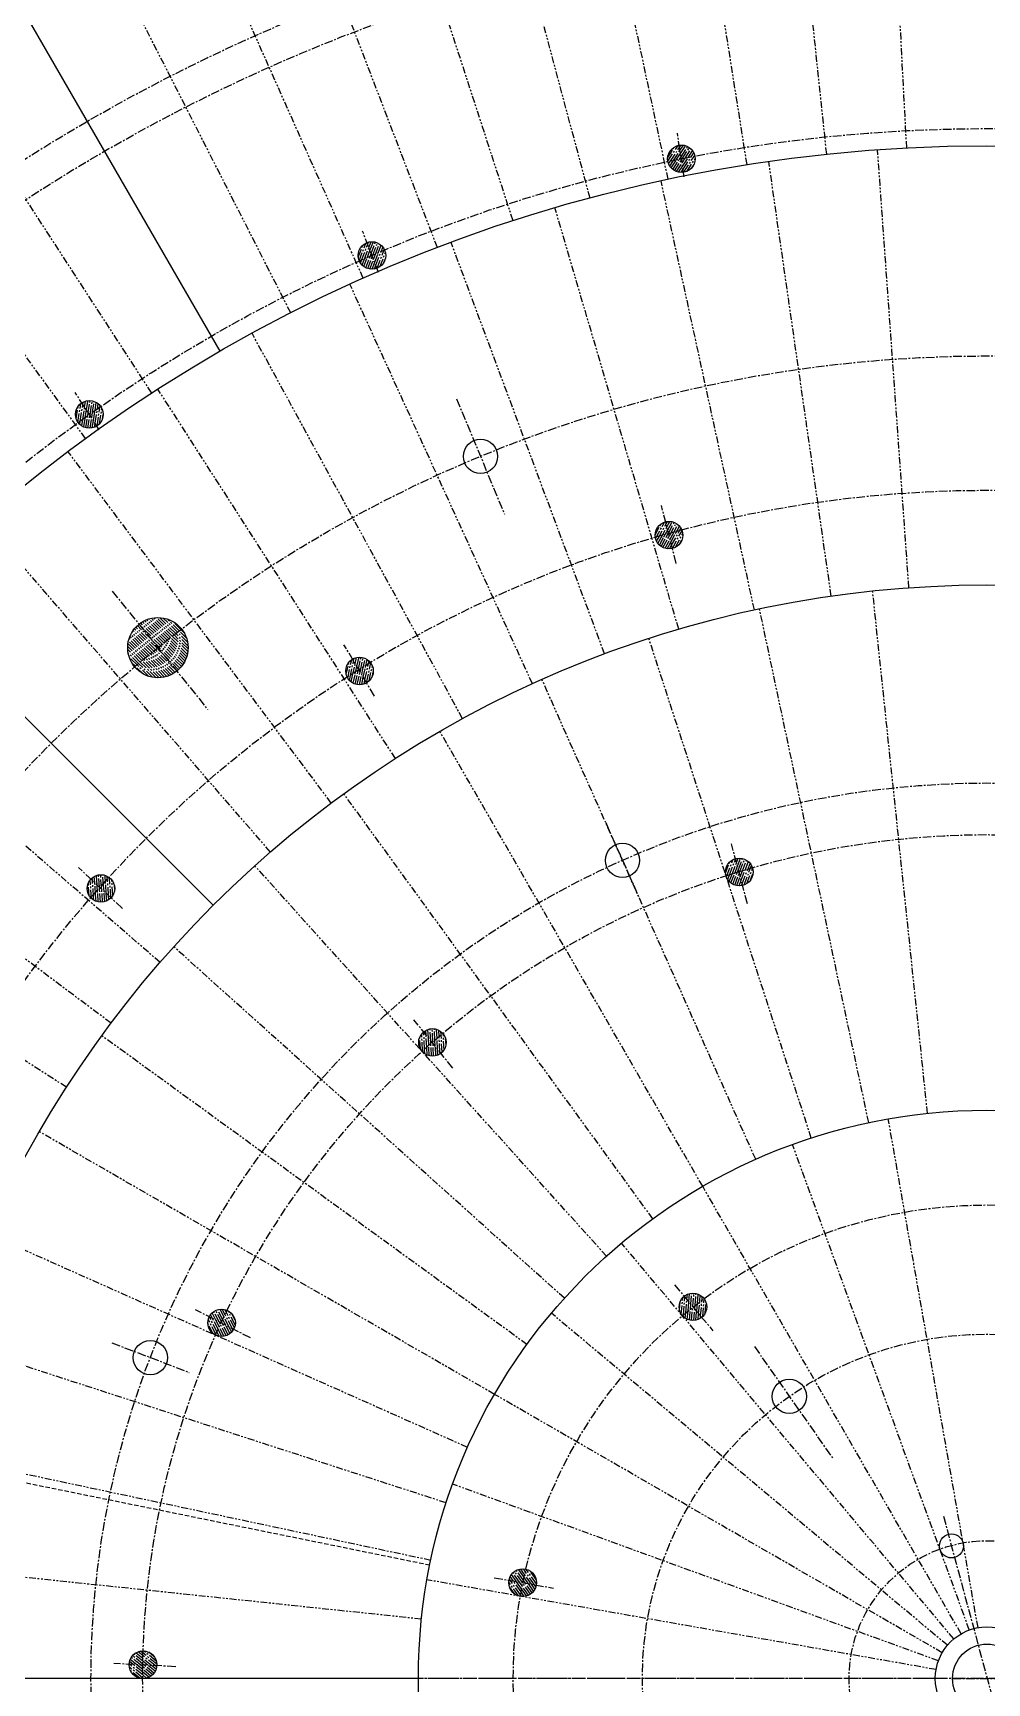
# Model space of a CAD drawing. Header units: inches. Extents: x 8 to 1207, y 9 to 860.
# Drawn here: x 290.2 to 345.6, y 287.2 to 383 of the extents above; entities that cross this region are included whole.
import ezdxf

# ---------------------------------------------------------------- set-up
doc = ezdxf.new("R2010")
doc.units = ezdxf.units.IN
doc.header["$MEASUREMENT"] = 0
for name, pattern in [('HIDDEN', [0.375, 0.25, -0.125]), ('LICENT1', [0.59, 0.5, -0.03, 0.03, -0.03]), ('LIDIVIDE', [0.65, 0.4, -0.05, 0.05, -0.05, 0.05, -0.05])]:
    doc.linetypes.add(name, pattern=pattern)
for name, color, linetype in [('1', 2, 'Continuous'), ('2', 1, 'Continuous'), ('3', 3, 'LICENT1')]:
    doc.layers.add(name, color=color, linetype=linetype)

msp = doc.modelspace()

# ---------------------------------------------------------------- linework, layer by layer
at = {"layer": '1', "linetype": 'LIDIVIDE'}
for p, q in [((336.255, 375.981), (333.537, 401.839)), ((340.9, 376.347), (339.539, 402.311)), ((331.635, 375.373), (327.568, 401.053)), ((327.054, 374.524), (321.648, 399.956)), ((322.523, 373.436), (315.794, 398.55)), ((318.056, 372.113), (310.021, 396.84)), ((313.663, 370.558), (304.346, 394.831)), ((309.359, 368.775), (298.783, 392.527)), ((305.153, 366.769), (293.349, 389.935)), ((297.085, 362.111), (282.925, 383.916)), ((293.245, 359.471), (277.963, 380.506)), ((341.028, 350.807), (339.209, 376.242)), ((336.521, 350.323), (332.892, 375.563)), ((332.06, 349.518), (326.64, 374.435)), ((327.668, 348.397), (320.484, 372.864)), ((323.367, 346.965), (314.456, 370.858)), ((319.179, 345.231), (308.586, 368.426)), ((315.126, 343.202), (302.905, 365.582)), ((311.227, 340.889), (297.441, 362.341)), ((307.504, 338.303), (292.222, 358.717)), ((303.974, 335.459), (287.275, 354.731)), ((342.109, 320.288), (338.921, 350.621)), ((338.697, 319.748), (332.356, 349.581)), ((335.361, 318.854), (325.936, 347.861)), ((297.568, 329.053), (278.296, 345.752)), ((332.136, 317.616), (319.73, 345.479)), ((329.058, 316.048), (313.808, 342.462)), ((294.724, 325.523), (274.31, 340.805)), ((326.161, 314.167), (308.234, 338.842)), ((292.138, 321.8), (270.687, 335.586)), ((323.477, 311.993), (303.068, 334.659)), ((321.034, 309.55), (298.368, 329.959)), ((318.861, 306.866), (294.186, 324.793)), ((316.979, 303.969), (290.565, 319.219)), ((345.037, 290.423), (339.828, 319.968)), ((344.532, 290.288), (334.271, 318.479)), ((344.058, 290.067), (329.058, 316.048)), ((315.411, 300.891), (287.548, 313.297)), ((343.63, 289.767), (324.346, 312.748)), ((343.26, 289.397), (320.279, 308.681)), ((314.173, 297.667), (285.166, 307.092)), ((342.96, 288.969), (316.979, 303.969)), ((313.279, 294.33), (283.446, 300.671)), ((342.739, 288.495), (314.548, 298.756)), ((312.739, 290.918), (282.406, 294.107)), ((342.604, 287.99), (313.059, 293.199)), ((342.558, 287.469), (312.558, 287.469))]:
    msp.add_line(p, q, dxfattribs=at)
at = {"layer": '1', "linetype": 'LICENT1'}
for p, q in [((327.028, 375.791), (327.431, 376.41)), ((327.037, 375.574), (327.632, 376.49)), ((327.148, 375.287), (327.357, 375.608)), ((327.184, 375.571), (327.708, 376.378)), ((327.229, 375.181), (327.529, 375.644)), ((327.321, 375.093), (327.701, 375.679)), ((327.357, 375.608), (327.74, 376.197)), ((327.424, 375.022), (327.835, 375.656)), ((327.529, 375.644), (327.771, 376.017)), ((327.701, 375.679), (327.803, 375.836)), ((327.708, 376.378), (327.796, 376.514)), ((327.74, 376.197), (327.94, 376.506)), ((327.771, 376.017), (328.07, 376.476)), ((327.803, 375.836), (328.187, 376.427)), ((327.835, 375.656), (327.873, 375.715)), ((327.867, 375.475), (328.045, 375.75)), ((327.873, 375.715), (328.294, 376.362)), ((327.899, 375.295), (328.217, 375.784)), ((327.931, 375.114), (328.388, 375.819)), ((327.962, 374.934), (328.559, 375.853)), ((328.045, 375.75), (328.39, 376.28)), ((328.141, 374.979), (328.625, 375.724)), ((328.217, 375.784), (328.474, 376.181)), ((328.388, 375.819), (328.546, 376.061)), ((328.559, 375.853), (328.599, 375.914)), ((327.083, 375.415), (327.184, 375.571)), ((327.537, 374.968), (327.867, 375.475)), ((327.662, 374.931), (327.899, 375.295)), ((327.801, 374.914), (327.931, 375.114)), ((327.957, 374.925), (327.962, 374.934)), ((328.42, 375.18), (328.555, 375.387)), ((309.124, 369.798), (309.515, 370.818)), ((309.613, 370.724), (309.671, 370.875)), ((309.681, 370.554), (309.813, 370.897)), ((309.75, 370.384), (309.946, 370.895)), ((309.819, 370.214), (310.071, 370.872)), ((309.912, 370.109), (310.189, 370.83)), ((309.07, 370.008), (309.335, 370.698)), ((309.201, 369.652), (309.268, 369.826)), ((309.268, 369.826), (309.613, 370.724)), ((309.292, 369.54), (309.429, 369.897)), ((309.393, 369.453), (309.591, 369.968)), ((309.429, 369.897), (309.681, 370.554)), ((309.501, 369.386), (309.752, 370.039)), ((309.591, 369.968), (309.75, 370.384)), ((309.617, 369.338), (309.887, 370.044)), ((309.739, 369.309), (309.956, 369.874)), ((309.752, 370.039), (309.819, 370.214)), ((309.887, 370.044), (309.912, 370.109)), ((309.956, 369.874), (310.073, 370.179)), ((310.025, 369.704), (310.234, 370.249)), ((310.073, 370.179), (310.3, 370.77)), ((310.093, 369.534), (310.394, 370.318)), ((310.162, 369.364), (310.555, 370.387)), ((310.234, 370.249), (310.403, 370.691)), ((310.327, 369.446), (310.646, 370.275)), ((310.394, 370.318), (310.498, 370.588)), ((310.555, 370.387), (310.581, 370.456)), ((310.559, 369.7), (310.647, 369.931)), ((309.869, 369.299), (310.025, 369.704)), ((310.008, 369.312), (310.093, 369.534)), ((310.158, 369.354), (310.162, 369.364)), ((292.707, 360.618), (292.822, 361.348)), ((292.803, 360.424), (292.973, 361.503)), ((292.938, 360.481), (293.089, 361.431)), ((293.081, 360.584), (293.191, 361.279)), ((293.089, 361.431), (293.114, 361.591)), ((293.191, 361.279), (293.249, 361.642)), ((293.294, 361.127), (293.379, 361.667)), ((293.396, 360.975), (293.506, 361.671)), ((293.51, 360.892), (293.63, 361.655)), ((293.652, 360.994), (293.751, 361.619)), ((293.795, 361.096), (293.869, 361.563)), ((293.909, 360.215), (294.08, 361.298)), ((293.937, 361.197), (293.983, 361.482)), ((294.053, 360.329), (294.192, 361.207)), ((294.08, 361.298), (294.091, 361.37)), ((292.909, 360.297), (292.938, 360.481)), ((293.021, 360.207), (293.081, 360.584)), ((293.138, 360.142), (293.224, 360.687)), ((293.224, 360.687), (293.294, 361.127)), ((293.257, 360.1), (293.367, 360.79)), ((293.367, 360.79), (293.396, 360.975)), ((293.38, 360.077), (293.499, 360.823)), ((293.499, 360.823), (293.51, 360.892)), ((293.506, 360.073), (293.601, 360.671)), ((293.601, 360.671), (293.652, 360.994)), ((293.636, 360.09), (293.704, 360.519)), ((293.704, 360.519), (293.795, 361.096)), ((293.769, 360.132), (293.806, 360.367)), ((293.806, 360.367), (293.937, 361.197)), ((294.227, 360.626), (294.265, 360.87)), ((293.907, 360.205), (293.909, 360.215)), ((326.303, 353.877), (326.657, 354.526)), ((326.328, 353.662), (326.851, 354.621)), ((326.475, 353.67), (326.936, 354.514)), ((326.936, 354.514), (327.013, 354.657)), ((326.981, 354.337), (327.157, 354.66)), ((327.027, 354.159), (327.289, 354.64)), ((327.072, 353.982), (327.41, 354.6)), ((327.151, 353.866), (327.521, 354.544)), ((326.386, 353.507), (326.475, 353.67)), ((326.461, 353.384), (326.644, 353.72)), ((326.549, 353.284), (326.813, 353.769)), ((326.644, 353.72), (326.981, 354.337)), ((326.647, 353.204), (326.982, 353.818)), ((326.755, 353.141), (327.117, 353.804)), ((326.813, 353.769), (327.027, 354.159)), ((326.873, 353.095), (327.163, 353.627)), ((326.982, 353.818), (327.072, 353.982)), ((327.117, 353.804), (327.151, 353.866)), ((327.163, 353.627), (327.32, 353.914)), ((327.208, 353.449), (327.488, 353.962)), ((327.254, 353.272), (327.656, 354.009)), ((327.299, 353.094), (327.825, 354.056)), ((327.32, 353.914), (327.623, 354.469)), ((327.474, 353.153), (327.9, 353.933)), ((327.488, 353.962), (327.715, 354.377)), ((327.656, 354.009), (327.795, 354.263)), ((327.737, 353.374), (327.856, 353.591)), ((327.825, 354.056), (327.86, 354.12)), ((327, 353.068), (327.208, 353.449)), ((327.14, 353.062), (327.254, 353.272)), ((327.294, 353.085), (327.299, 353.094)), ((297.688, 347.525), (296.446, 348.767)), ((297.786, 347.603), (296.554, 348.835)), ((297.884, 347.682), (296.669, 348.897)), ((297.983, 347.76), (296.791, 348.952)), ((298.082, 347.838), (296.921, 348.998)), ((298.181, 347.916), (297.061, 349.035)), ((298.28, 347.993), (297.211, 349.062)), ((298.379, 348.071), (297.374, 349.076)), ((298.478, 348.148), (297.553, 349.074)), ((298.578, 348.226), (297.755, 349.049)), ((298.678, 348.303), (297.992, 348.988)), ((298.777, 348.38), (298.311, 348.846)), ((296.809, 346.812), (295.771, 347.85)), ((296.906, 346.892), (295.818, 347.98)), ((297.003, 346.972), (295.872, 348.103)), ((297.101, 347.051), (295.935, 348.217)), ((297.198, 347.13), (296.004, 348.325)), ((297.296, 347.21), (296.079, 348.426)), ((297.394, 347.289), (296.161, 348.521)), ((297.066, 347.793), (296.25, 348.609)), ((297.589, 347.446), (296.345, 348.691)), ((297.491, 347.368), (297.066, 347.793)), ((299.112, 346.807), (298.082, 347.838)), ((299.15, 346.947), (298.181, 347.916)), ((299.176, 347.097), (298.28, 347.993)), ((299.19, 347.26), (298.379, 348.071)), ((299.188, 347.439), (298.478, 348.148)), ((299.163, 347.64), (298.578, 348.226)), ((299.102, 347.878), (298.678, 348.303)), ((298.96, 348.197), (298.777, 348.38)), ((296.519, 346.572), (295.693, 347.398)), ((296.423, 346.492), (295.695, 347.22)), ((296.616, 346.652), (295.707, 347.561)), ((296.326, 346.411), (295.719, 347.019)), ((296.712, 346.732), (295.734, 347.711)), ((298.095, 345.704), (296.906, 346.892)), ((298.217, 345.758), (297.003, 346.972)), ((298.331, 345.82), (297.101, 347.051)), ((298.439, 345.89), (297.198, 347.13)), ((298.534, 345.972), (297.296, 347.21)), ((297.8, 346.882), (297.394, 347.289)), ((298.723, 346.136), (297.491, 347.368)), ((298.805, 346.231), (297.589, 347.446)), ((298.881, 346.332), (297.688, 347.525)), ((298.95, 346.44), (297.786, 347.603)), ((298.635, 346.047), (297.8, 346.882)), ((299.012, 346.555), (297.884, 347.682)), ((299.066, 346.677), (297.983, 347.76)), ((296.23, 346.331), (295.778, 346.783)), ((296.134, 346.25), (295.918, 346.466)), ((296.58, 345.804), (296.134, 346.25)), ((296.897, 345.664), (296.23, 346.331)), ((297.133, 345.605), (296.326, 346.411)), ((297.334, 345.581), (296.423, 346.492)), ((297.513, 345.579), (296.519, 346.572)), ((297.675, 345.593), (296.616, 346.652)), ((297.825, 345.62), (296.712, 346.732)), ((297.964, 345.657), (296.809, 346.812)), ((298.54, 345.965), (298.534, 345.972)), ((308.373, 345.763), (308.531, 346.485)), ((308.458, 345.563), (308.69, 346.631)), ((308.597, 345.612), (308.801, 346.552)), ((308.745, 345.707), (308.895, 346.395)), ((308.801, 346.552), (308.835, 346.71)), ((308.894, 345.802), (308.988, 346.237)), ((308.894, 345.213), (309.042, 345.897)), ((308.895, 346.395), (308.973, 346.754)), ((308.988, 346.237), (309.105, 346.772)), ((309.015, 345.183), (309.176, 345.922)), ((309.042, 345.897), (309.082, 346.079)), ((309.082, 346.079), (309.232, 346.768)), ((309.176, 345.922), (309.191, 345.99)), ((309.191, 345.99), (309.355, 346.745)), ((309.269, 345.764), (309.339, 346.084)), ((309.339, 346.084), (309.473, 346.702)), ((309.363, 345.607), (309.487, 346.177)), ((309.457, 345.449), (309.635, 346.27)), ((309.487, 346.177), (309.588, 346.639)), ((309.55, 345.292), (309.783, 346.363)), ((309.635, 346.27), (309.697, 346.553)), ((309.701, 345.397), (309.89, 346.265)), ((309.783, 346.363), (309.799, 346.434)), ((309.891, 345.684), (309.944, 345.926)), ((308.557, 345.431), (308.597, 345.612)), ((308.664, 345.334), (308.745, 345.707)), ((308.776, 345.263), (308.894, 345.802)), ((309.141, 345.173), (309.269, 345.764)), ((309.271, 345.183), (309.363, 345.607)), ((309.406, 345.216), (309.457, 345.449)), ((309.548, 345.282), (309.55, 345.292)), ((330.385, 334.24), (330.63, 334.878)), ((330.459, 334.084), (330.814, 335.01)), ((330.612, 334.133), (330.965, 335.054)), ((330.764, 334.181), (331.02, 334.848)), ((330.916, 334.228), (331.075, 334.643)), ((330.965, 335.054), (330.972, 335.072)), ((331.02, 334.848), (331.116, 335.097)), ((331.068, 334.274), (331.13, 334.437)), ((331.075, 334.643), (331.25, 335.097)), ((331.13, 334.437), (331.375, 335.076)), ((331.219, 334.32), (331.494, 335.037)), ((331.295, 333.821), (331.521, 334.41)), ((331.35, 333.616), (331.672, 334.454)), ((331.37, 334.365), (331.606, 334.979)), ((331.459, 333.549), (331.823, 334.498)), ((331.521, 334.41), (331.71, 334.901)), ((331.625, 333.633), (331.957, 334.5)), ((331.672, 334.454), (331.806, 334.802)), ((331.823, 334.498), (331.89, 334.673)), ((293.456, 332.925), (293.404, 333.662)), ((293.594, 332.758), (293.516, 333.847)), ((293.644, 333.803), (293.633, 333.965)), ((293.713, 332.844), (293.644, 333.803)), ((293.779, 333.678), (293.752, 334.045)), ((293.829, 332.977), (293.779, 333.678)), ((293.913, 333.554), (293.874, 334.099)), ((293.945, 333.11), (293.913, 333.554)), ((294.047, 333.429), (293.997, 334.132)), ((294.06, 333.242), (294.047, 333.429)), ((294.176, 333.374), (294.121, 334.144)), ((294.292, 333.506), (294.247, 334.137)), ((294.316, 333.179), (294.292, 333.506)), ((294.408, 333.637), (294.374, 334.109)), ((294.45, 333.054), (294.408, 333.637)), ((294.524, 333.768), (294.503, 334.056)), ((294.584, 332.93), (294.524, 333.768)), ((294.64, 333.898), (294.635, 333.971)), ((294.718, 332.805), (294.64, 333.898)), ((294.833, 332.949), (294.77, 333.835)), ((294.935, 333.277), (294.917, 333.524)), ((330.434, 334.019), (330.459, 334.084)), ((330.51, 333.867), (330.612, 334.133)), ((330.599, 333.752), (330.764, 334.181)), ((330.699, 333.663), (330.916, 334.228)), ((330.806, 333.594), (331.068, 334.274)), ((330.921, 333.544), (331.185, 334.232)), ((331.043, 333.512), (331.24, 334.027)), ((331.172, 333.5), (331.295, 333.821)), ((331.185, 334.232), (331.219, 334.32)), ((331.24, 334.027), (331.37, 334.365)), ((331.31, 333.51), (331.35, 333.616)), ((331.839, 333.842), (331.977, 334.201)), ((293.726, 332.658), (293.713, 332.844)), ((293.856, 332.596), (293.829, 332.977)), ((293.984, 332.559), (293.945, 333.11)), ((294.11, 332.545), (294.06, 333.242)), ((294.181, 333.304), (294.176, 333.374)), ((294.235, 332.55), (294.181, 333.304)), ((294.359, 332.575), (294.316, 333.179)), ((294.481, 332.622), (294.45, 333.054)), ((294.601, 332.692), (294.584, 332.93)), ((294.719, 332.794), (294.718, 332.805)), ((312.804, 323.913), (312.752, 324.903)), ((312.872, 325.004), (312.871, 325.023)), ((312.924, 324.019), (312.872, 325.004)), ((313.006, 324.839), (312.992, 325.105)), ((313.044, 324.125), (313.006, 324.839)), ((313.14, 324.674), (313.115, 325.16)), ((313.274, 324.508), (313.238, 325.192)), ((313.403, 324.437), (313.363, 325.204)), ((313.522, 324.54), (313.488, 325.196)), ((313.642, 324.643), (313.615, 325.168)), ((313.762, 324.744), (313.743, 325.116)), ((313.882, 324.845), (313.872, 325.033)), ((313.935, 323.83), (313.882, 324.845)), ((314.053, 323.975), (314.004, 324.902)), ((312.673, 324.025), (312.638, 324.708)), ((312.808, 323.843), (312.804, 323.913)), ((312.939, 323.735), (312.924, 324.019)), ((313.068, 323.667), (313.044, 324.125)), ((313.163, 324.23), (313.14, 324.674)), ((313.195, 323.625), (313.163, 324.23)), ((313.283, 324.334), (313.274, 324.508)), ((313.321, 323.606), (313.283, 324.334)), ((313.408, 324.343), (313.403, 324.437)), ((313.446, 323.607), (313.408, 324.343)), ((313.541, 324.178), (313.522, 324.54)), ((313.57, 323.628), (313.541, 324.178)), ((313.675, 324.013), (313.642, 324.643)), ((313.693, 323.669), (313.675, 324.013)), ((313.809, 323.847), (313.762, 324.744)), ((313.815, 323.734), (313.809, 323.847)), ((314.163, 324.253), (314.143, 324.636)), ((327.818, 308.621), (327.903, 309.591)), ((327.941, 308.591), (328.029, 309.603)), ((328.029, 309.603), (328.039, 309.71)), ((328.076, 308.704), (328.143, 309.468)), ((328.143, 309.468), (328.171, 309.783)), ((328.257, 309.333), (328.3, 309.827)), ((328.37, 309.197), (328.427, 309.848)), ((328.484, 309.062), (328.553, 309.849)), ((328.618, 309.154), (328.677, 309.83)), ((328.753, 309.266), (328.799, 309.79)), ((328.888, 309.378), (328.919, 309.728)), ((328.939, 308.52), (329.023, 309.489)), ((329.023, 309.489), (329.036, 309.638)), ((329.061, 308.488), (329.15, 309.507)), ((300.621, 308.368), (300.5, 308.606)), ((300.81, 308.272), (300.589, 308.705)), ((301, 308.175), (300.689, 308.785)), ((301.146, 308.163), (300.798, 308.846)), ((301.214, 308.305), (300.916, 308.891)), ((301.282, 308.447), (301.043, 308.916)), ((301.35, 308.589), (301.181, 308.921)), ((301.418, 308.73), (301.333, 308.898)), ((301.758, 307.789), (301.35, 308.589)), ((301.88, 307.825), (301.418, 308.73)), ((301.928, 308.004), (301.507, 308.831)), ((301.916, 308.304), (301.742, 308.646)), ((327.714, 308.868), (327.758, 309.367)), ((327.931, 308.481), (327.941, 308.591)), ((328.048, 308.386), (328.076, 308.704)), ((328.168, 308.32), (328.212, 308.817)), ((328.212, 308.817), (328.257, 309.333)), ((328.29, 308.277), (328.347, 308.93)), ((328.347, 308.93), (328.37, 309.197)), ((328.413, 308.255), (328.482, 309.042)), ((328.482, 309.042), (328.484, 309.062)), ((328.539, 308.252), (328.598, 308.926)), ((328.598, 308.926), (328.618, 309.154)), ((328.666, 308.27), (328.711, 308.791)), ((328.711, 308.791), (328.753, 309.266)), ((328.795, 308.31), (328.825, 308.655)), ((328.825, 308.655), (328.888, 309.378)), ((328.926, 308.379), (328.939, 308.52)), ((329.204, 308.684), (329.257, 309.289)), ((300.648, 307.489), (300.337, 308.098)), ((300.813, 307.44), (300.363, 308.323)), ((300.431, 308.465), (300.422, 308.482)), ((300.879, 307.586), (300.431, 308.465)), ((300.945, 307.731), (300.621, 308.368)), ((301.012, 307.875), (300.81, 308.272)), ((301.008, 307.332), (300.879, 307.586)), ((301.154, 307.322), (300.945, 307.731)), ((301.079, 308.019), (301, 308.175)), ((301.287, 307.336), (301.012, 307.875)), ((301.41, 307.37), (301.079, 308.019)), ((301.189, 308.078), (301.146, 308.163)), ((301.524, 307.422), (301.189, 308.078)), ((301.379, 307.982), (301.214, 308.305)), ((301.568, 307.885), (301.282, 308.447)), ((301.629, 307.491), (301.379, 307.982)), ((301.724, 307.579), (301.568, 307.885)), ((301.809, 307.688), (301.758, 307.789)), ((300.845, 307.377), (300.813, 307.44)), ((317.903, 293.158), (317.841, 293.245)), ((318.077, 293.127), (317.895, 293.386)), ((318.251, 293.096), (317.966, 293.503)), ((318.425, 293.066), (318.05, 293.601)), ((318.599, 293.035), (318.146, 293.682)), ((318.642, 293.192), (318.253, 293.747)), ((318.673, 293.365), (318.372, 293.795)), ((318.705, 293.537), (318.504, 293.825)), ((318.773, 293.004), (318.642, 293.192)), ((318.737, 293.709), (318.652, 293.832)), ((318.947, 292.974), (318.673, 293.365)), ((319.121, 292.943), (318.705, 293.537)), ((319.295, 292.912), (318.737, 293.709)), ((319.41, 292.966), (318.823, 293.804)), ((319.393, 293.209), (319.045, 293.706)), ((318.372, 292.27), (317.813, 293.067)), ((318.134, 292.392), (317.847, 292.802)), ((318.486, 292.325), (317.903, 293.158)), ((318.517, 292.499), (318.077, 293.127)), ((318.548, 292.672), (318.251, 293.096)), ((318.579, 292.846), (318.425, 293.066)), ((318.549, 292.235), (318.486, 292.325)), ((318.7, 292.237), (318.517, 292.499)), ((318.834, 292.264), (318.548, 292.672)), ((318.955, 292.309), (318.579, 292.846)), ((318.61, 293.019), (318.599, 293.035)), ((319.064, 292.372), (318.61, 293.019)), ((319.161, 292.45), (318.773, 293.004)), ((319.247, 292.545), (318.947, 292.974)), ((319.32, 292.659), (319.121, 292.943)), ((319.377, 292.796), (319.295, 292.912)), ((296.005, 288.284), (295.798, 288.451)), ((296.218, 288.272), (295.84, 288.579)), ((296.43, 288.261), (295.898, 288.692)), ((296.569, 288.31), (295.972, 288.793)), ((296.573, 288.467), (296.062, 288.881)), ((296.577, 288.625), (296.168, 288.956)), ((296.581, 288.782), (296.292, 289.016)), ((296.587, 288.939), (296.441, 289.057)), ((296.855, 288.239), (296.573, 288.467)), ((297.067, 288.228), (296.577, 288.625)), ((297.279, 288.217), (296.581, 288.782)), ((297.377, 288.299), (296.587, 288.939)), ((297.348, 288.483), (296.627, 289.067)), ((297.215, 288.752), (296.917, 288.993)), ((295.793, 288.295), (295.778, 288.307)), ((296.558, 287.514), (295.788, 288.138)), ((296.559, 287.674), (295.793, 288.295)), ((296.387, 287.492), (295.856, 287.922)), ((296.561, 287.833), (296.005, 288.284)), ((296.563, 287.993), (296.218, 288.272)), ((296.566, 288.151), (296.43, 288.261)), ((296.613, 287.47), (296.558, 287.514)), ((296.78, 287.495), (296.559, 287.674)), ((296.918, 287.545), (296.561, 287.833)), ((297.034, 287.612), (296.563, 287.993)), ((297.132, 287.693), (296.566, 288.151)), ((296.642, 288.25), (296.569, 288.31)), ((297.215, 287.786), (296.642, 288.25)), ((297.283, 287.892), (296.855, 288.239)), ((297.335, 288.011), (297.067, 288.228)), ((297.368, 288.145), (297.279, 288.217))]:
    msp.add_line(p, q, dxfattribs=at)
at = {"layer": '2', "linetype": 'Continuous'}
for p, q in [((301.058, 364.545), (288.058, 387.062)), ((300.657, 332.37), (282.626, 350.401)), ((312.558, 287.469), (186.558, 287.469))]:
    msp.add_line(p, q, dxfattribs=at)
at = {"layer": '2', "linetype": 'HIDDEN'}
msp.add_line((313.221, 294.048), (183.874, 320.364), dxfattribs=at)
at = {"layer": '2', "linetype": 'LICENT1'}
msp.add_line((343.558, 287.469), (347.558, 287.469), dxfattribs=at)
at = {"layer": '2', "linetype": 'Continuous'}
for centre, radius in [((345.558, 287.469), 141), ((345.558, 287.469), 115), ((345.558, 287.469), 89), ((327.825, 375.714), 0.8), ((309.865, 370.099), 0.8), ((293.465, 360.872), 0.8), ((316.165, 358.43), 0.995), ((327.103, 353.862), 0.8), ((345.558, 287.469), 63.5), ((297.441, 347.327), 1.75), ((309.145, 345.973), 0.8), ((324.406, 334.977), 0.995), ((331.183, 334.3), 0.8), ((294.138, 333.344), 0.8), ((313.378, 324.404), 0.8), ((345.558, 287.469), 33), ((328.493, 309.051), 0.8), ((301.137, 308.122), 0.8), ((297.008, 306.106), 0.995), ((334.087, 303.852), 0.995), ((343.495, 295.167), 0.697), ((318.613, 293.033), 0.8), ((345.558, 287.469), 3), ((345.558, 287.469), 2), ((296.577, 288.269), 0.8)]:
    msp.add_circle(centre, radius, dxfattribs=at)
for radius, start, end in [(161, 0.68709, 178.04231), (160, 359.49866, 178.03007), (159, 358.01768, 178.01768), (161, 179.28823, 358.04231), (160, 179.28378, 358.03007), (159, 179.27928, 358.01768)]:
    msp.add_arc((345.558, 287.469), radius, start, end, dxfattribs=at)
at = {"layer": '3'}
for p, q in [((327.991, 374.665), (327.588, 377.208)), ((310.246, 369.108), (309.323, 371.51)), ((294.044, 359.982), (292.642, 362.14)), ((314.78, 361.773), (317.556, 355.073)), ((327.526, 352.21), (326.662, 355.582)), ((294.792, 350.615), (300.33, 343.743)), ((310.017, 344.507), (308.238, 347.5)), ((323.429, 337.171), (325.383, 332.784)), ((331.66, 332.459), (330.731, 335.928)), ((295.387, 332.183), (292.837, 334.554)), ((314.563, 322.916), (312.303, 325.708)), ((327.415, 310.336), (329.657, 307.664)), ((302.825, 307.245), (299.625, 308.876)), ((294.766, 306.966), (299.25, 305.245)), ((332.061, 306.745), (336.601, 300.261)), ((343.031, 296.894), (348.086, 278.117)), ((316.961, 293.324), (320.396, 292.718)), ((298.476, 288.154), (294.889, 288.342))]:
    msp.add_line(p, q, dxfattribs=at)
at = {"layer": '3', "ltscale": 1.5}
msp.add_line((591.059, 287.469), (118.72, 287.469), dxfattribs=at)
at = {"layer": '3'}
for centre, radius in [((345.558, 287.469), 157), ((345.558, 287.469), 153), ((345.558, 287.469), 150), ((345.558, 287.469), 133), ((345.571, 287.458), 128), ((345.558, 287.469), 114), ((345.558, 287.469), 104.4), ((345.568, 287.469), 102.4), ((345.558, 287.469), 90), ((345.558, 287.469), 76.8), ((345.558, 287.469), 69), ((345.558, 287.469), 52), ((345.558, 287.469), 49), ((345.558, 287.469), 27.5), ((345.558, 287.469), 20), ((345.558, 287.469), 8)]:
    msp.add_circle(centre, radius, dxfattribs=at)

doc.saveas('drawing.dxf')
